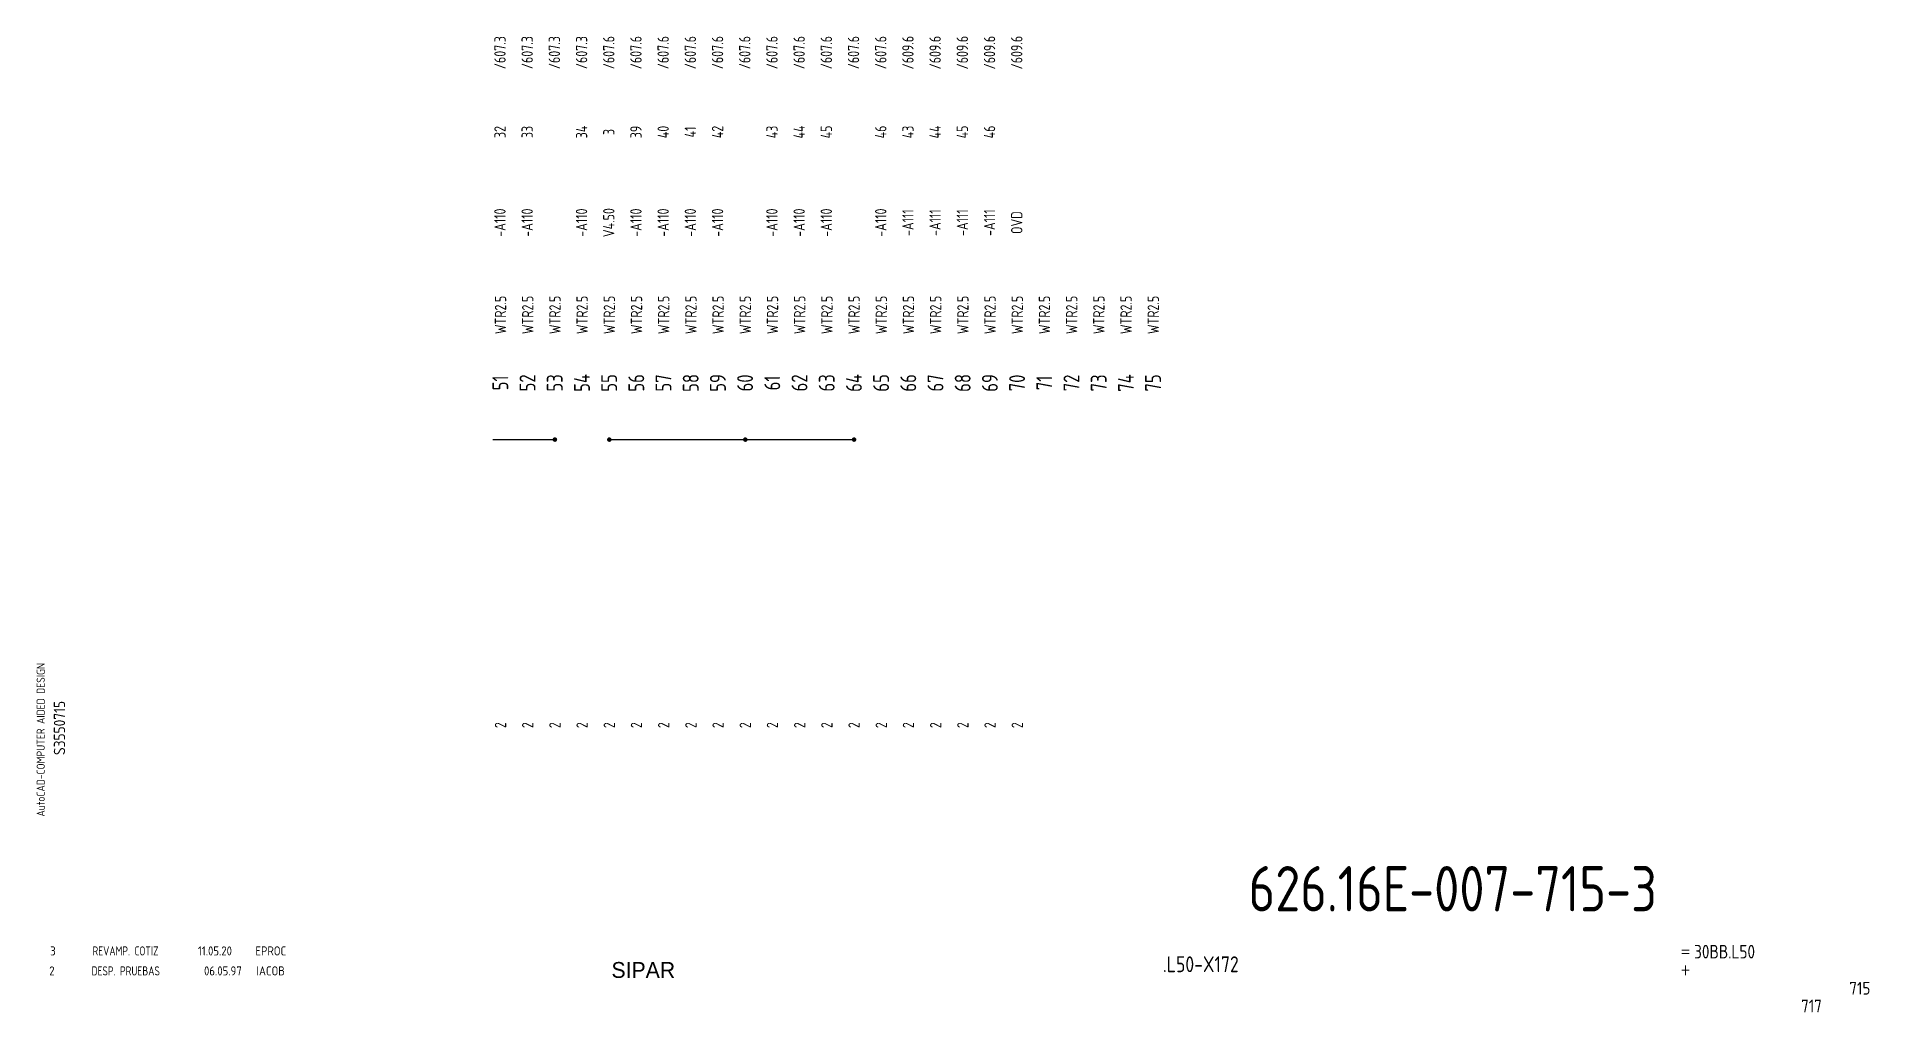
# Model space of a CAD drawing. Extents: x 10 to 414, y 6 to 221.
import ezdxf
from ezdxf.enums import TextEntityAlignment as Align

# ---------------------------------------------------------------- set-up
doc = ezdxf.new("R2010")
doc.units = 0
doc.header["$LTSCALE"] = 5
doc.header["$MEASUREMENT"] = 0
doc.layers.get('0').update_dxf_attribs({"linetype": 'CONTINUOUS'})
doc.layers.add('3', color=3, linetype='CONTINUOUS')
doc.layers.add('CART', color=7, linetype='CONTINUOUS')
doc.styles.add('DIN', font='DIN.shx', dxfattribs={"width": 0.85})
doc.styles.add('N', font='ROMANS', dxfattribs={"width": 0.85, "height": 3})
doc.styles.add('X', font='UNIV.SHX', dxfattribs={"height": 3.5})

# ---------------------------------------------------------------- blocks, each defined once
blk = doc.blocks.new('REV2')
at = {"color": 3, "style": 'DIN'}
for s, width, p in [('2', 0.9, (12.45, 13.79)), ('DESP. PRUEBAS', 0.8, (21.76, 13.79)), ('06.05.97', 0.9, (46.59, 13.79)), ('IACOB', 0.9, (58.16, 13.79))]:
    blk.add_text(s, height=2, dxfattribs=dict(at, width=width)).set_placement(p)

msp = doc.modelspace()

# ---------------------------------------------------------------- linework, layer by layer
for p, q in [((110.34, 132), (124, 132)), ((135.81, 132), (190, 132))]:
    msp.add_line(p, q)
at = {"linetype": 'Continuous'}
msp.add_lwpolyline([(110.34, 132), (112.34, 132)], dxfattribs=at)
at = {"const_width": 0.5}
for points in [[(123.75, 132, 1), (124.25, 132, 1)], [(135.75, 132, 1), (136.25, 132, 1)], [(165.75, 132, 1), (166.25, 132, 1)], [(189.75, 132, 1), (190.25, 132, 1)]]:
    msp.add_lwpolyline(points, format="xyb", close=True, dxfattribs=at)

# ---------------------------------------------------------------- block references
at = {"linetype": 'Continuous'}
msp.add_blockref('REV2', (0, 0), dxfattribs=at)

# ---------------------------------------------------------------- texts
at = {"style": 'DIN', "width": 0.8}
for s, p in [('/607.3', (111.88, 217.36)), ('/607.3', (117.88, 217.36)), ('/607.3', (123.88, 217.36)), ('/607.3', (129.88, 217.36)), ('/607.6', (135.88, 217.36)), ('/607.6', (141.88, 217.36)), ('/607.6', (147.88, 217.36)), ('/607.6', (153.88, 217.36)), ('/607.6', (159.88, 217.36)), ('/607.6', (165.88, 217.36)), ('/607.6', (171.88, 217.36)), ('/607.6', (177.88, 217.36)), ('/607.6', (183.88, 217.36)), ('/607.6', (189.88, 217.36)), ('/607.6', (195.88, 217.36)), ('/609.6', (201.88, 217.36)), ('/609.6', (207.88, 217.36)), ('/609.6', (213.88, 217.36)), ('/609.6', (219.88, 217.36)), ('/609.6', (225.88, 217.36)), ('32', (111.88, 199.86)), ('33', (117.88, 199.86)), ('34', (129.88, 199.86)), ('3', (135.88, 199.86)), ('39', (141.88, 199.86)), ('40', (147.88, 199.86)), ('41', (153.88, 199.86)), ('42', (159.88, 199.86)), ('43', (171.88, 199.86)), ('44', (177.88, 199.86)), ('45', (183.88, 199.86)), ('46', (195.88, 199.86)), ('43', (201.88, 199.86)), ('44', (207.88, 199.86)), ('45', (213.88, 199.86)), ('46', (219.88, 199.86)), ('-A110', (111.88, 179.86)), ('-A110', (117.88, 179.86)), ('-A110', (129.88, 179.86)), ('V4.50', (135.88, 179.86)), ('-A110', (141.88, 179.86)), ('-A110', (147.88, 179.86)), ('-A110', (153.88, 179.86)), ('-A110', (159.88, 179.86)), ('-A110', (171.88, 179.86)), ('-A110', (177.88, 179.86)), ('-A110', (183.88, 179.86)), ('-A110', (195.88, 179.86)), ('-A111', (201.88, 179.86)), ('-A111', (207.88, 179.86)), ('-A111', (213.88, 179.86)), ('-A111', (219.88, 179.86)), ('OVD', (225.88, 179.86)), ('WTR2.5', (112, 159.5)), ('WTR2.5', (118, 159.5)), ('WTR2.5', (124, 159.5)), ('WTR2.5', (130, 159.5)), ('WTR2.5', (136, 159.5)), ('WTR2.5', (142, 159.5)), ('WTR2.5', (148, 159.5)), ('WTR2.5', (154, 159.5)), ('WTR2.5', (160, 159.5)), ('WTR2.5', (166, 159.5)), ('WTR2.5', (172, 159.5)), ('WTR2.5', (178, 159.5)), ('WTR2.5', (184, 159.5)), ('WTR2.5', (190, 159.5)), ('WTR2.5', (196, 159.5)), ('WTR2.5', (202, 159.5)), ('WTR2.5', (208, 159.5)), ('WTR2.5', (214, 159.5)), ('WTR2.5', (220, 159.5)), ('WTR2.5', (226, 159.5)), ('WTR2.5', (232, 159.5)), ('WTR2.5', (238, 159.5)), ('WTR2.5', (244, 159.5)), ('WTR2.5', (250, 159.5)), ('WTR2.5', (256, 159.5)), ('2', (112, 69)), ('2', (118, 69)), ('2', (124, 69)), ('2', (130, 69)), ('2', (136, 69)), ('2', (142, 69)), ('2', (148, 69)), ('2', (154, 69)), ('2', (160, 69)), ('2', (166, 69)), ('2', (172, 69)), ('2', (178, 69)), ('2', (184, 69)), ('2', (190, 69)), ('2', (196, 69)), ('2', (202, 69)), ('2', (208, 69)), ('2', (214, 69)), ('2', (220, 69)), ('2', (226, 69))]:
    msp.add_text(s, height=2.5, rotation=90, dxfattribs=at).set_placement(p, align=Align.MIDDLE)
at = {"color": 6, "style": 'DIN', "width": 0.8}
for s, p in [('51', (111.96, 144.5)), ('52', (117.96, 144.5)), ('53', (123.96, 144.5)), ('54', (129.96, 144.5)), ('55', (135.96, 144.5)), ('56', (141.96, 144.5)), ('57', (147.96, 144.5)), ('58', (153.96, 144.5)), ('59', (159.96, 144.5)), ('60', (165.96, 144.5)), ('61', (171.96, 144.5)), ('62', (177.96, 144.5)), ('63', (183.96, 144.5)), ('64', (189.96, 144.5)), ('65', (195.96, 144.5)), ('66', (201.96, 144.5)), ('67', (207.96, 144.5)), ('68', (213.96, 144.5)), ('69', (219.96, 144.5)), ('70', (225.96, 144.5)), ('71', (231.96, 144.5)), ('72', (237.96, 144.5)), ('73', (243.96, 144.5)), ('74', (249.96, 144.5)), ('75', (255.96, 144.5))]:
    msp.add_text(s, height=3.5, rotation=90, dxfattribs=at).set_placement(p, align=Align.MIDDLE)
at = {"color": 3, "style": 'DIN'}
for s, width, p in [('3', 0.9, (12.66, 18.2)), ('REVAMP. COTIZ', 0.8, (21.98, 18.2)), ('11.05.20', 0.9, (45.25, 18.2)), ('EPROC', 0.9, (57.93, 18.2))]:
    msp.add_text(s, height=2, dxfattribs=dict(at, width=width)).set_placement(p)
at = {"color": 2, "insert": (277.03, 37.92), "char_height": 10, "width": 111.0411, "attachment_point": 1, "style": 'DIN'}
msp.add_mtext('626.16E-007-715-3', dxfattribs=at)
at = {"layer": '3', "color": 2, "style": 'DIN', "width": 0.85}
msp.add_text('.L50-X172', height=3.5, dxfattribs=at).set_placement((266.5, 14.51), align=Align.CENTER)
at = {"layer": 'CART', "color": 1, "style": 'DIN', "width": 0.9}
msp.add_text('AutoCAD-COMPUTER AIDED DESIGN', height=1.8, rotation=90, dxfattribs=at).set_placement((11.47, 48.84))
at = {"layer": 'CART', "color": 3, "style": 'N', "width": 0.85}
for s, p in [('=', (372.24, 17.91)), ('+', (372.24, 13.87))]:
    msp.add_text(s, height=2.5, dxfattribs=at).set_placement(p)
at = {"layer": 'CART', "color": 3, "style": 'DIN', "width": 0.9, "flags": 1}
msp.add_attdef('S3550715', text='', height=2.5, rotation=90, dxfattribs=at).set_placement((15.95, 68.38), align=Align.CENTER)
at = {"layer": 'CART', "color": 3, "style": 'DIN', "width": 0.85}
msp.add_attdef('30BB.L50', text='', height=3, dxfattribs=at).set_placement((375.33, 16.63), align=Align.BOTTOM_LEFT)
at = {"layer": 'CART', "color": 6, "style": 'X', "flags": 1}
msp.add_attdef('SIPAR', text='', height=3.5, dxfattribs=at).set_placement((143.5, 15), align=Align.MIDDLE)
at = {"layer": 'CART', "color": 2, "style": 'DIN', "width": 0.9, "flags": 1}
msp.add_attdef('715', text='', height=2.8, dxfattribs=at).set_placement((414.2, 9.56), align=Align.RIGHT)
at = {"layer": 'CART', "color": 7, "style": 'DIN', "width": 0.9, "flags": 1}
msp.add_attdef('717', (398.93, 5.65), '', height=2.8, dxfattribs=at)

doc.saveas('drawing.dxf')
